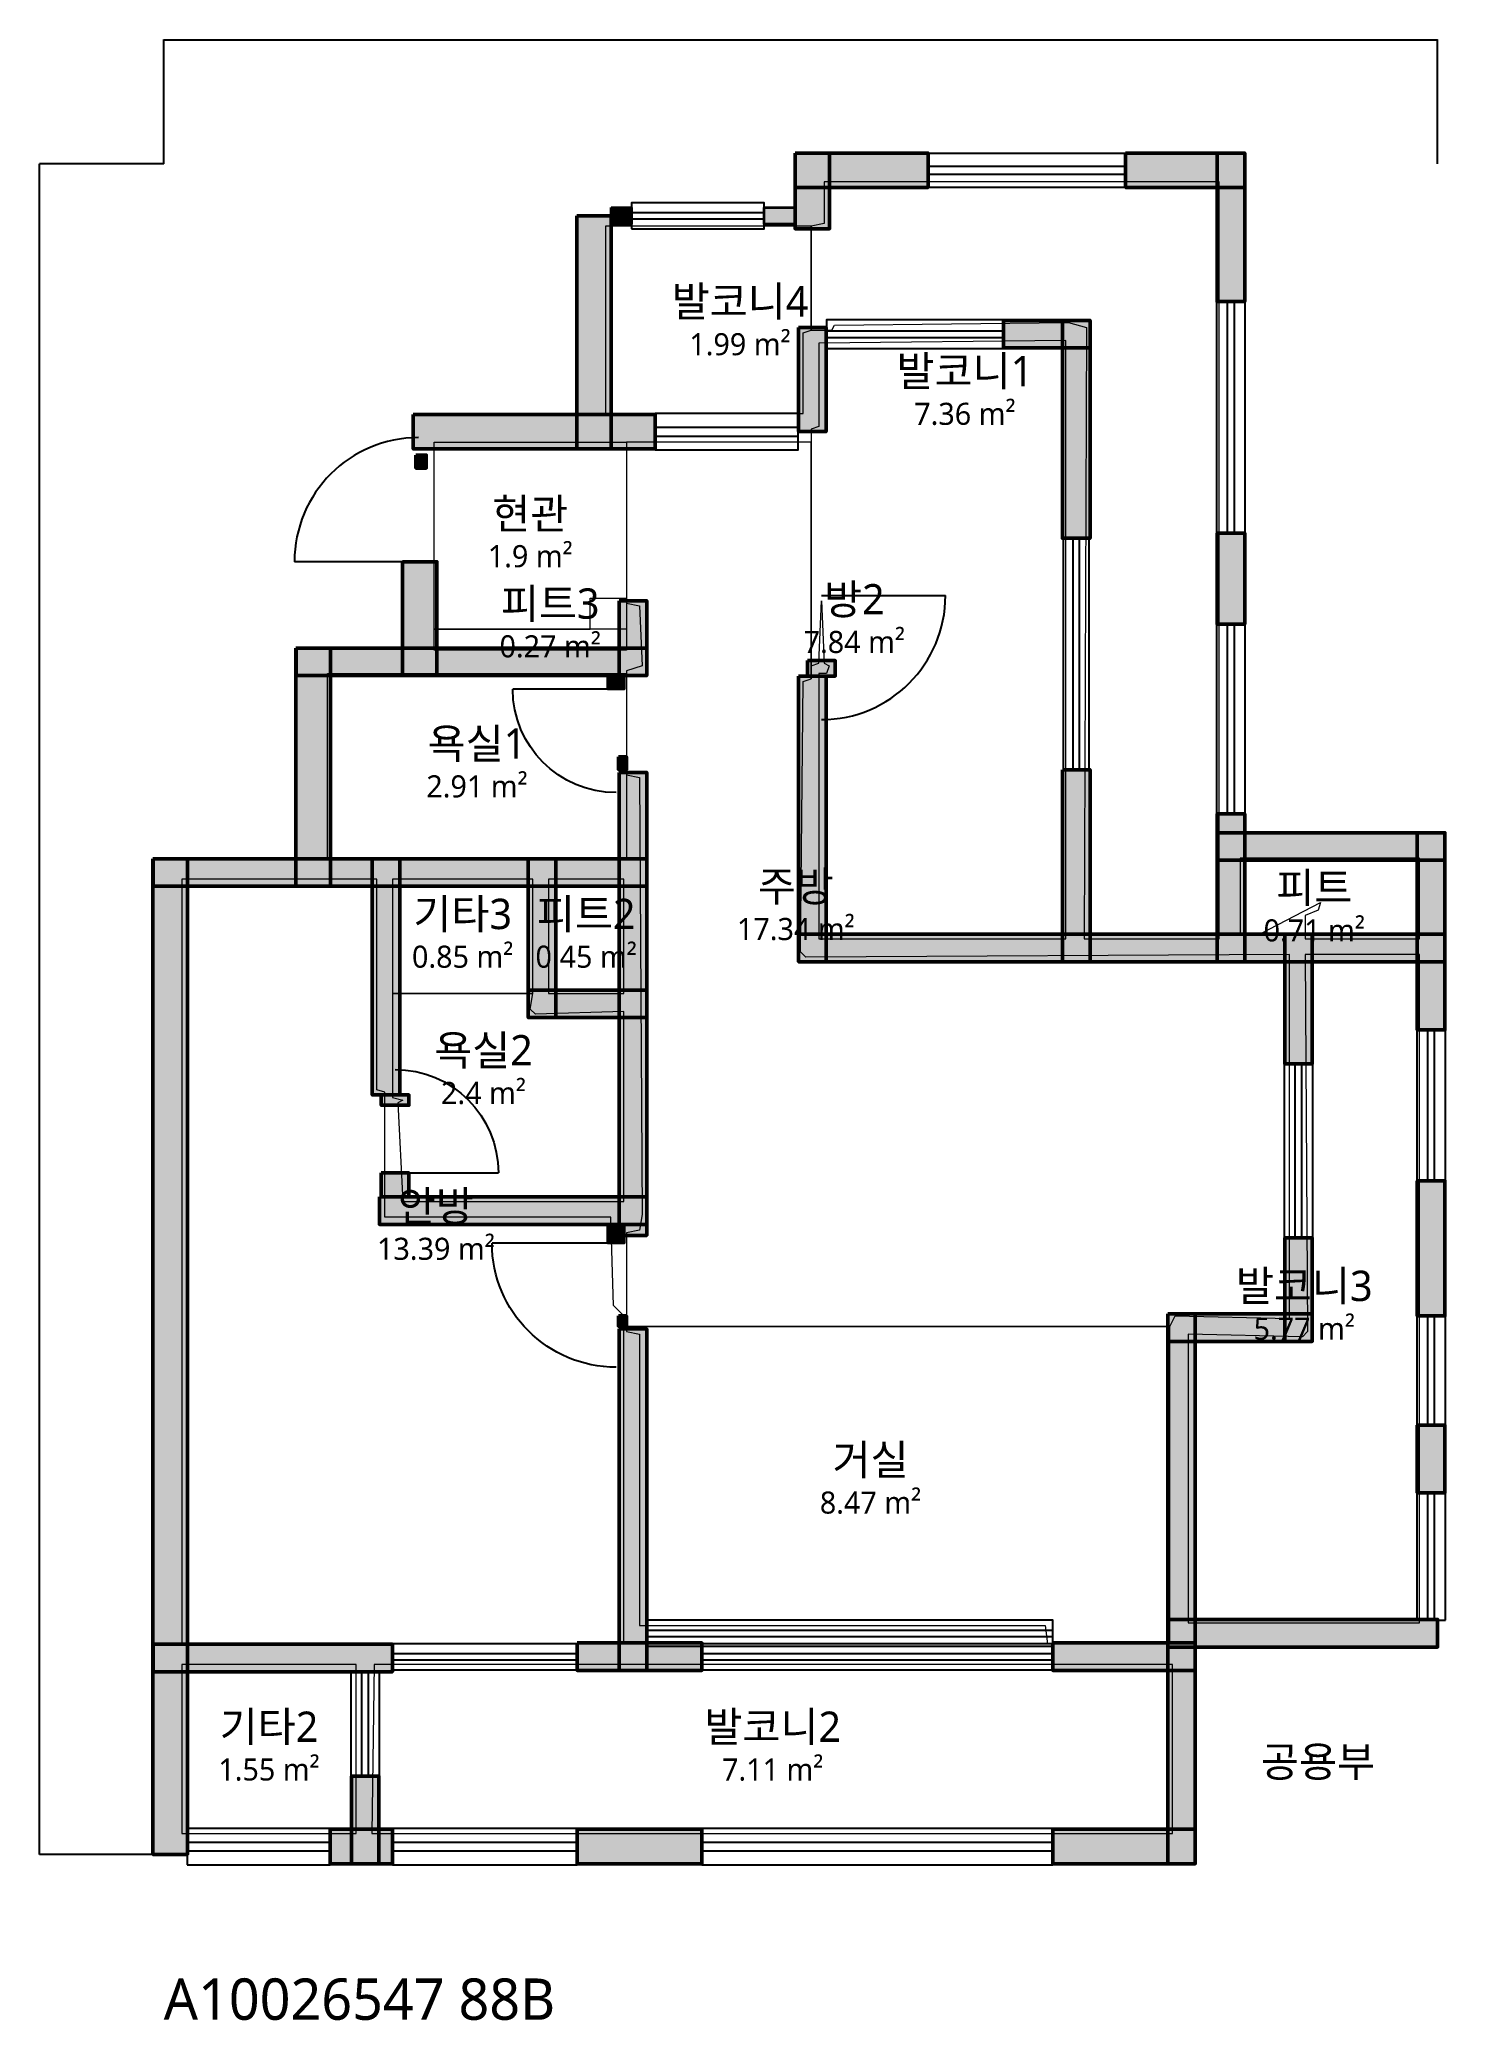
# Model space of a CAD drawing. Header units: millimetres. Extents: x -900 to 9300, y -1204 to 13162.
import ezdxf

# ---------------------------------------------------------------- set-up
doc = ezdxf.new("R2010")
doc.units = ezdxf.units.MM
for name, color, linetype, lineweight in [('A-ANNO-DIMS', 3, 'Continuous', 13), ('A-AREA', 9, 'Continuous', 13), ('A-AREA-IDEN', 7, 'Continuous', 18), ('A-AREA-PUBL', 9, 'Continuous', 13), ('A-DOOR', 4, 'Continuous', 25), ('A-GLAZ', 5, 'Continuous', 25), ('A-WALL-EXTR', 7, 'Continuous', 50), ('A-WALL-PATT', 8, 'Continuous', 9), ('A-WALL-PRTN', 8, 'Continuous', 35), ('A-WALL-STRC', 7, 'Continuous', 50)]:
    doc.layers.add(name, color=color, linetype=linetype, lineweight=lineweight)
doc.styles.add('OpenSansCondensed-Light', font='OpenSansCondensed-Light.ttf')
doc.styles.get("Standard").update_dxf_attribs({"font": 'malgun.ttf'})
doc.dimstyles.new('EZDXF', dxfattribs={"dimtxt": 0.25, "dimasz": 0.175, "dimexe": 0.375, "dimexo": 0.125, "dimgap": 0.1, "dimtad": 1, "dimlfac": 100, "dimzin": 12, "dimdsep": 46, "dimtxsty": 'OpenSansCondensed-Light', "dimblk": 'ARCHTICK', "dimcen": 2.5, "dimazin": 3, "dimtfac": 0.5, "dimtmove": 2, "dimatfit": 3})

# ---------------------------------------------------------------- blocks, each defined once
blk = doc.blocks.new('JJ-DOOR-SWING')
blk.add_line((0, 0), (0, 1000))
blk.add_arc((0, 0), 1000, 0, 90)
blk = doc.blocks.new('JJ-WIN-DOUBLE')
for p, q in [((0, 120), (1000, 120)), ((0, -120), (1000, -120))]:
    blk.add_line(p, q)
blk.add_lwpolyline([(0, -500), (1000, -500), (1000, 500), (0, 500)], close=True)
blk = doc.blocks.new('_ARCHTICK')
at = {"color": 0, "linetype": 'BYBLOCK', "const_width": 0.15}
blk.add_lwpolyline([(-0.5, -0.5), (0.5, 0.5)], dxfattribs=at)

msp = doc.modelspace()

# ---------------------------------------------------------------- hatches: boundary and pattern name
at = {"layer": 'A-WALL-PATT'}
h = msp.add_hatch(color=8, dxfattribs=at)
h.dxf.hatch_style = 1
h.paths.add_polyline_path([(4581.7, 12339.2), (4831.7, 12339.2), (4831.7, 11790.3), (4581.7, 11790.3)])
h = msp.add_hatch(color=8, dxfattribs=at)
h.dxf.hatch_style = 1
h.paths.add_polyline_path([(4582.2, 12339.7), (5546.1, 12339.7), (5546.1, 12089.7), (4582.2, 12089.7)])
h = msp.add_hatch(color=8, dxfattribs=at)
h.dxf.hatch_style = 1
h.paths.add_polyline_path([(6979.8, 12339.7), (7843.8, 12339.7), (7843.8, 12089.7), (6979.8, 12089.7)])
h = msp.add_hatch(color=8, dxfattribs=at)
h.dxf.hatch_style = 1
h.paths.add_polyline_path([(7643.8, 12339.2), (7843.8, 12339.2), (7843.8, 11262), (7643.8, 11262)])
h = msp.add_hatch(color=8, dxfattribs=at)
h.dxf.hatch_style = 1
h.paths.add_polyline_path([(3246.6, 11944.6), (3395.6, 11944.6), (3395.6, 11824.6), (3246.6, 11824.6)])
h = msp.add_hatch(color=8, dxfattribs=at)
h.dxf.hatch_style = 1
h.paths.add_polyline_path([(4357.7, 11944.6), (4582.2, 11944.6), (4582.2, 11824.6), (4357.7, 11824.6)])
h = msp.add_hatch(color=8, dxfattribs=at)
h.dxf.hatch_style = 1
h.paths.add_polyline_path([(2997.1, 11884.6), (3247.1, 11884.6), (3247.1, 10194.3), (2997.1, 10194.3)])
h = msp.add_hatch(color=8, dxfattribs=at)
h.dxf.hatch_style = 1
h.paths.add_polyline_path([(4606.7, 11073.4), (4806.7, 11073.4), (4806.7, 10318.8), (4606.7, 10318.8)])
h = msp.add_hatch(color=8, dxfattribs=at)
h.dxf.hatch_style = 1
h.paths.add_polyline_path([(6093.2, 11126.2), (6721.4, 11126.2), (6721.4, 10926.2), (6093.2, 10926.2)])
h = msp.add_hatch(color=8, dxfattribs=at)
h.dxf.hatch_style = 1
h.paths.add_polyline_path([(6521.4, 11126.2), (6721.4, 11126.2), (6721.4, 9545.4), (6521.4, 9545.4)])
h = msp.add_hatch(color=8, dxfattribs=at)
h.dxf.hatch_style = 1
h.paths.add_polyline_path([(1811, 10443.8), (3565.4, 10443.8), (3565.4, 10193.8), (1811, 10193.8)])
h = msp.add_hatch(color=8, dxfattribs=at)
h.dxf.hatch_style = 1
h.paths.add_polyline_path([(3246.6, 10443.8), (3565.4, 10443.8), (3565.4, 10193.8), (3246.6, 10193.8)])
h = msp.add_hatch(color=8, dxfattribs=at)
h.dxf.hatch_style = 1
h.paths.add_polyline_path([(1829.8, 10149), (1829.8, 10054.7), (1905.3, 10054.7), (1905.3, 10149)])
h = msp.add_hatch(color=8, dxfattribs=at)
h.dxf.hatch_style = 1
h.paths.add_polyline_path([(7643.8, 9583.1), (7843.8, 9583.1), (7843.8, 8922.9), (7643.8, 8922.9)])
h = msp.add_hatch(color=8, dxfattribs=at)
h.dxf.hatch_style = 1
h.paths.add_polyline_path([(1733.1, 9375.6), (1983.1, 9375.6), (1983.1, 8549.3), (1733.1, 8549.3)])
h = msp.add_hatch(color=8, dxfattribs=at)
h.dxf.hatch_style = 1
h.paths.add_polyline_path([(3305, 9092.6), (3505, 9092.6), (3505, 8549.3), (3305, 8549.3)])
h = msp.add_hatch(color=8, dxfattribs=at)
h.dxf.hatch_style = 1
h.paths.add_polyline_path([(959.7, 8749.3), (1209.7, 8749.3), (1209.7, 7021.3), (959.7, 7021.3)])
h = msp.add_hatch(color=8, dxfattribs=at)
h.dxf.hatch_style = 1
h.paths.add_polyline_path([(960.2, 8749.3), (3505, 8749.3), (3505, 8549.3), (960.2, 8549.3)])
h = msp.add_hatch(color=8, dxfattribs=at)
h.dxf.hatch_style = 1
h.paths.add_polyline_path([(4672.7, 8658.8), (4872.7, 8658.8), (4872.7, 8545.6), (4672.7, 8545.6)])
h = msp.add_hatch(color=8, dxfattribs=at)
h.dxf.hatch_style = 1
h.paths.add_polyline_path([(3222.4, 8549.3), (3342.4, 8549.3), (3342.4, 8451.3), (3222.4, 8451.3)])
h = msp.add_hatch(color=8, dxfattribs=at)
h.dxf.hatch_style = 1
h.paths.add_polyline_path([(4606.7, 8545.6), (4806.7, 8545.6), (4806.7, 6474.3), (4606.7, 6474.3)])
h = msp.add_hatch(color=8, dxfattribs=at)
h.dxf.hatch_style = 1
h.paths.add_polyline_path([(3301.3, 7960.8), (3357.9, 7960.8), (3357.9, 7866.5), (3301.3, 7866.5)])
h = msp.add_hatch(color=8, dxfattribs=at)
h.dxf.hatch_style = 1
h.paths.add_polyline_path([(3305, 7847.6), (3505, 7847.6), (3505, 4489.7), (3305, 4489.7)])
h = msp.add_hatch(color=8, dxfattribs=at)
h.dxf.hatch_style = 1
h.paths.add_polyline_path([(6521.4, 7866.5), (6721.4, 7866.5), (6721.4, 6474.3), (6521.4, 6474.3)])
h = msp.add_hatch(color=8, dxfattribs=at)
h.dxf.hatch_style = 1
h.paths.add_polyline_path([(7643.8, 7545.8), (7843.8, 7545.8), (7843.8, 6474.3), (7643.8, 6474.3)])
h = msp.add_hatch(color=8, dxfattribs=at)
h.dxf.hatch_style = 1
h.paths.add_polyline_path([(7643.8, 7545.8), (7843.8, 7545.8), (7843.8, 7409.9), (7643.8, 7409.9)])
h = msp.add_hatch(color=8, dxfattribs=at)
h.dxf.hatch_style = 1
h.paths.add_polyline_path([(7643.9, 7410), (9296.4, 7410), (9296.4, 7210), (7643.9, 7210)])
h = msp.add_hatch(color=8, dxfattribs=at)
h.dxf.hatch_style = 1
h.paths.add_polyline_path([(9096.4, 7409.9), (9296.4, 7409.9), (9296.4, 5980), (9096.4, 5980)])
h = msp.add_hatch(color=8, dxfattribs=at)
h.dxf.hatch_style = 1
h.paths.add_polyline_path([(-77.8, 7221.3), (172.2, 7221.3), (172.2, 0), (-77.8, 0)])
h = msp.add_hatch(color=8, dxfattribs=at)
h.dxf.hatch_style = 1
h.paths.add_polyline_path([(-77.3, 7221.3), (3505, 7221.3), (3505, 7021.3), (-77.3, 7021.3)])
h = msp.add_hatch(color=8, dxfattribs=at)
h.dxf.hatch_style = 1
h.paths.add_polyline_path([(1512.9, 7221.3), (1712.9, 7221.3), (1712.9, 5508.4), (1512.9, 5508.4)])
h = msp.add_hatch(color=8, dxfattribs=at)
h.dxf.hatch_style = 1
h.paths.add_polyline_path([(2644.8, 7221.3), (2844.8, 7221.3), (2844.8, 6068.7), (2644.8, 6068.7)])
h = msp.add_hatch(color=8, dxfattribs=at)
h.dxf.hatch_style = 1
h.paths.add_polyline_path([(4606.7, 6674.2), (9296.4, 6674.2), (9296.4, 6474.2), (4606.7, 6474.2)])
h = msp.add_hatch(color=8, dxfattribs=at)
h.dxf.hatch_style = 1
h.paths.add_polyline_path([(8134.3, 6674.2), (8334.3, 6674.2), (8334.3, 5734.8), (8134.3, 5734.8)])
h = msp.add_hatch(color=8, dxfattribs=at)
h.dxf.hatch_style = 1
h.paths.add_polyline_path([(2644.8, 6268.7), (3505, 6268.7), (3505, 6068.7), (2644.8, 6068.7)])
h = msp.add_hatch(color=8, dxfattribs=at)
h.dxf.hatch_style = 1
h.paths.add_polyline_path([(1578.9, 5508.4), (1778.9, 5508.4), (1778.9, 5432.9), (1578.9, 5432.9)])
h = msp.add_hatch(color=8, dxfattribs=at)
h.dxf.hatch_style = 1
h.paths.add_polyline_path([(1578.9, 4942.5), (1778.9, 4942.5), (1778.9, 4768.9), (1578.9, 4768.9)])
h = msp.add_hatch(color=8, dxfattribs=at)
h.dxf.hatch_style = 1
h.paths.add_polyline_path([(9096.4, 4885.9), (9296.4, 4885.9), (9296.4, 3904.9), (9096.4, 3904.9)])
h = msp.add_hatch(color=8, dxfattribs=at)
h.dxf.hatch_style = 1
h.paths.add_polyline_path([(1565.7, 4768.9), (3505, 4768.9), (3505, 4568.9), (1565.7, 4568.9)])
h = msp.add_hatch(color=8, dxfattribs=at)
h.dxf.hatch_style = 1
h.paths.add_polyline_path([(3222.4, 4569), (3342.4, 4569), (3342.4, 4433.1), (3222.4, 4433.1)])
h = msp.add_hatch(color=8, dxfattribs=at)
h.dxf.hatch_style = 1
h.paths.add_polyline_path([(8134.3, 4470.9), (8334.3, 4470.9), (8334.3, 3720.1), (8134.3, 3720.1)])
h = msp.add_hatch(color=8, dxfattribs=at)
h.dxf.hatch_style = 1
h.paths.add_polyline_path([(3301.3, 3904.9), (3357.9, 3904.9), (3357.9, 3829.5), (3301.3, 3829.5)])
h = msp.add_hatch(color=8, dxfattribs=at)
h.dxf.hatch_style = 1
h.paths.add_polyline_path([(7285.4, 3920), (8334.3, 3920), (8334.3, 3720), (7285.4, 3720)])
h = msp.add_hatch(color=8, dxfattribs=at)
h.dxf.hatch_style = 1
h.paths.add_polyline_path([(7285.4, 3920), (7485.4, 3920), (7485.4, -67.9), (7285.4, -67.9)])
h = msp.add_hatch(color=8, dxfattribs=at)
h.dxf.hatch_style = 1
h.paths.add_polyline_path([(3305, 3810.6), (3505, 3810.6), (3505, 1333.7), (3305, 1333.7)])
h = msp.add_hatch(color=8, dxfattribs=at)
h.dxf.hatch_style = 1
h.paths.add_polyline_path([(9096.4, 3112.6), (9296.4, 3112.6), (9296.4, 2622.2), (9096.4, 2622.2)])
h = msp.add_hatch(color=8, dxfattribs=at)
h.dxf.hatch_style = 1
h.paths.add_polyline_path([(9096.4, 3112.6), (9296.4, 3112.6), (9296.4, 2622.2), (9096.4, 2622.2)])
h = msp.add_hatch(color=8, dxfattribs=at)
h.dxf.hatch_style = 1
h.paths.add_polyline_path([(7285.4, 1703.5), (9243.6, 1703.5), (9243.6, 1503.5), (7285.4, 1503.5)])
h = msp.add_hatch(color=8, dxfattribs=at)
h.dxf.hatch_style = 1
h.paths.add_polyline_path([(-77.3, 1524.3), (1660.1, 1524.3), (1660.1, 1324.3), (-77.3, 1324.3)])
h = msp.add_hatch(color=8, dxfattribs=at)
h.dxf.hatch_style = 1
h.paths.add_polyline_path([(2999.4, 1533.7), (3904.9, 1533.7), (3904.9, 1333.7), (2999.4, 1333.7)])
h = msp.add_hatch(color=8, dxfattribs=at)
h.dxf.hatch_style = 1
h.paths.add_polyline_path([(2999.4, 1533.7), (3305, 1533.7), (3305, 1333.7), (2999.4, 1333.7)])
h = msp.add_hatch(color=8, dxfattribs=at)
h.dxf.hatch_style = 1
h.paths.add_polyline_path([(6451.6, 1533.7), (7485.4, 1533.7), (7485.4, 1333.7), (6451.6, 1333.7)])
h = msp.add_hatch(color=8, dxfattribs=at)
h.dxf.hatch_style = 1
h.paths.add_polyline_path([(1362, 565.9), (1562, 565.9), (1562, -67.9), (1362, -67.9)])
h = msp.add_hatch(color=8, dxfattribs=at)
h.dxf.hatch_style = 1
h.paths.add_polyline_path([(1362, 565.9), (1562, 565.9), (1562, -67.9), (1362, -67.9)])
h = msp.add_hatch(color=8, dxfattribs=at)
h.dxf.hatch_style = 1
h.paths.add_polyline_path([(1207.3, 181.6), (1660.1, 181.6), (1660.1, -68.4), (1207.3, -68.4)])
h = msp.add_hatch(color=8, dxfattribs=at)
h.dxf.hatch_style = 1
h.paths.add_polyline_path([(1207.3, 181.6), (1660.1, 181.6), (1660.1, -68.4), (1207.3, -68.4)])
h = msp.add_hatch(color=8, dxfattribs=at)
h.dxf.hatch_style = 1
h.paths.add_polyline_path([(1207.3, 181.6), (1362, 181.6), (1362, -68.4), (1207.3, -68.4)])
h = msp.add_hatch(color=8, dxfattribs=at)
h.dxf.hatch_style = 1
h.paths.add_polyline_path([(1562, 181.6), (1660.1, 181.6), (1660.1, -68.4), (1562, -68.4)])
h = msp.add_hatch(color=8, dxfattribs=at)
h.dxf.hatch_style = 1
h.paths.add_polyline_path([(2999.4, 181.6), (3904.9, 181.6), (3904.9, -68.4), (2999.4, -68.4)])
h = msp.add_hatch(color=8, dxfattribs=at)
h.dxf.hatch_style = 1
h.paths.add_polyline_path([(6451.6, 181.6), (7485.4, 181.6), (7485.4, -68.4), (6451.6, -68.4)])

# ---------------------------------------------------------------- linework, layer by layer
at = {"layer": 'A-AREA'}
for points in [[(4791.6, 12129.8), (4791.6, 11828), (4697.2, 11809.1), (4697.2, 11054.5), (4848.2, 11054.5), (4867, 11092.3), (6564.8, 11111.1), (6696.9, 11073.4), (6678, 6640.3), (7658.9, 6640.3), (7658.9, 12129.8)], [(3206.9, 11809.1), (3206.9, 10450.9), (4640.6, 10450.9), (4640.6, 11035.7), (4697.2, 11054.5), (4697.2, 11809.1)], [(6545.9, 10979.1), (4753.8, 10960.2), (4753.8, 10356.6), (4697.2, 10337.7), (4697.2, 8526.7), (4697.2, 8621), (4753.8, 8639.9), (4772.7, 9092.6), (4791.6, 8639.9), (4829.3, 8621), (4810.4, 8564.4), (4753.8, 8564.4), (4753.8, 6640.3), (6545.9, 6640.3)], [(1961.9, 10243.4), (3357.9, 10243.4), (3357.9, 8885.1), (1961.9, 8885.1)], [(3357.9, 10243.4), (3357.9, 9073.8), (3452.2, 9054.9), (3471.1, 8621), (3357.9, 8583.3), (3357.9, 7828.7), (3452.2, 7809.9), (3471.1, 4640.6), (3452.2, 4527.5), (3357.9, 4508.6), (3357.9, 3829.5), (7300.5, 3829.5), (7338.3, 3904.9), (8168.3, 3886.1), (8168.3, 6527.1), (4659.5, 6508.2), (4621.8, 6545.9), (4640.6, 8507.8), (4697.2, 8526.7), (4697.2, 10243.4)], [(1961.9, 8734.2), (1961.9, 8885.1), (3093.8, 8885.1), (3093.8, 9111.5), (3357.9, 9111.5), (3357.9, 8734.2)], [(3357.9, 7225.1), (1188.5, 7225.1), (1188.5, 8564.4), (3357.9, 8564.4)], [(7809.9, 7225.1), (7809.9, 6678), (7960.8, 6678), (8394.7, 6904.4), (8375.8, 6847.8), (8281.5, 6810), (8281.5, 6640.3), (9111.5, 6640.3), (9111.5, 7225.1)], [(132.1, 7074.2), (132.1, 1528), (3339, 1528), (3339, 3904.9), (3263.5, 3980.4), (3244.7, 4621.8), (1603.5, 4621.8), (1603.5, 5527.3), (1546.9, 5546.1), (1546.9, 7074.2)], [(1660.1, 7074.2), (1660.1, 6244.1), (2678.7, 6244.1), (2678.7, 7074.2)], [(2791.9, 7074.2), (2791.9, 6244.1), (3339, 6244.1), (3339, 7074.2)], [(9111.5, 6527.1), (8281.5, 6527.1), (8300.3, 3791.7), (8262.6, 3754), (7432.6, 3772.9), (7432.6, 1678.9), (9111.5, 1678.9)], [(1660.1, 6244.1), (1660.1, 5489.5), (1735.5, 5470.7), (1697.8, 5451.8), (1735.5, 4735), (3339, 4735), (3339, 6112.1), (2697.6, 6093.2), (2659.9, 6130.9), (2678.7, 6244.1)], [(3357.9, 3829.5), (3357.9, 3791.7), (3452.2, 3772.9), (3452.2, 1660.1), (6395, 1660.1), (6413.9, 1528), (7300.5, 1528), (7300.5, 3829.5)], [(132.1, 1377.1), (132.1, 150.9), (1396, 150.9), (1396, 1377.1)], [(1528, 1377.1), (1509.2, 150.9), (7319.4, 150.9), (7319.4, 1377.1)]]:
    msp.add_lwpolyline(points, close=True, dxfattribs=at)
at = {"layer": 'A-WALL-EXTR'}
for points in [[(4581.7, 12339.2), (4831.7, 12339.2), (4831.7, 11790.3), (4581.7, 11790.3)], [(4582.2, 12339.7), (5546.1, 12339.7), (5546.1, 12089.7), (4582.2, 12089.7)], [(6979.8, 12339.7), (7843.8, 12339.7), (7843.8, 12089.7), (6979.8, 12089.7)], [(2997.1, 11884.6), (3247.1, 11884.6), (3247.1, 10194.3), (2997.1, 10194.3)], [(1811, 10443.8), (3565.4, 10443.8), (3565.4, 10193.8), (1811, 10193.8)], [(3246.6, 10443.8), (3565.4, 10443.8), (3565.4, 10193.8), (3246.6, 10193.8)], [(1829.8, 10149), (1829.8, 10054.7), (1905.3, 10054.7), (1905.3, 10149)], [(1733.1, 9375.6), (1983.1, 9375.6), (1983.1, 8549.3), (1733.1, 8549.3)], [(959.7, 8749.3), (1209.7, 8749.3), (1209.7, 7021.3), (959.7, 7021.3)], [(3301.3, 7960.8), (3357.9, 7960.8), (3357.9, 7866.5), (3301.3, 7866.5)], [(-77.8, 7221.3), (172.2, 7221.3), (172.2, 0), (-77.8, 0)], [(3301.3, 3904.9), (3357.9, 3904.9), (3357.9, 3829.5), (3301.3, 3829.5)], [(1207.3, 181.6), (1660.1, 181.6), (1660.1, -68.4), (1207.3, -68.4)], [(1207.3, 181.6), (1660.1, 181.6), (1660.1, -68.4), (1207.3, -68.4)], [(1207.3, 181.6), (1362, 181.6), (1362, -68.4), (1207.3, -68.4)], [(1562, 181.6), (1660.1, 181.6), (1660.1, -68.4), (1562, -68.4)], [(2999.4, 181.6), (3904.9, 181.6), (3904.9, -68.4), (2999.4, -68.4)], [(6451.6, 181.6), (7485.4, 181.6), (7485.4, -68.4), (6451.6, -68.4)]]:
    msp.add_lwpolyline(points, close=True, dxfattribs=at)
at = {"layer": 'A-WALL-PRTN'}
for points in [[(3246.6, 11944.6), (3395.6, 11944.6), (3395.6, 11824.6), (3246.6, 11824.6)], [(4357.7, 11944.6), (4582.2, 11944.6), (4582.2, 11824.6), (4357.7, 11824.6)], [(3222.4, 8549.3), (3342.4, 8549.3), (3342.4, 8451.3), (3222.4, 8451.3)], [(3222.4, 4569), (3342.4, 4569), (3342.4, 4433.1), (3222.4, 4433.1)]]:
    msp.add_lwpolyline(points, close=True, dxfattribs=at)
at = {"layer": 'A-WALL-STRC'}
for points in [[(7643.8, 12339.2), (7843.8, 12339.2), (7843.8, 11262), (7643.8, 11262)], [(4606.7, 11073.4), (4806.7, 11073.4), (4806.7, 10318.8), (4606.7, 10318.8)], [(6093.2, 11126.2), (6721.4, 11126.2), (6721.4, 10926.2), (6093.2, 10926.2)], [(6521.4, 11126.2), (6721.4, 11126.2), (6721.4, 9545.4), (6521.4, 9545.4)], [(7643.8, 9583.1), (7843.8, 9583.1), (7843.8, 8922.9), (7643.8, 8922.9)], [(3305, 9092.6), (3505, 9092.6), (3505, 8549.3), (3305, 8549.3)], [(960.2, 8749.3), (3505, 8749.3), (3505, 8549.3), (960.2, 8549.3)], [(4672.7, 8658.8), (4872.7, 8658.8), (4872.7, 8545.6), (4672.7, 8545.6)], [(4606.7, 8545.6), (4806.7, 8545.6), (4806.7, 6474.3), (4606.7, 6474.3)], [(3305, 7847.6), (3505, 7847.6), (3505, 4489.7), (3305, 4489.7)], [(6521.4, 7866.5), (6721.4, 7866.5), (6721.4, 6474.3), (6521.4, 6474.3)], [(7643.8, 7545.8), (7843.8, 7545.8), (7843.8, 6474.3), (7643.8, 6474.3)], [(7643.8, 7545.8), (7843.8, 7545.8), (7843.8, 7409.9), (7643.8, 7409.9)], [(7643.9, 7410), (9296.4, 7410), (9296.4, 7210), (7643.9, 7210)], [(9096.4, 7409.9), (9296.4, 7409.9), (9296.4, 5980), (9096.4, 5980)], [(-77.3, 7221.3), (3505, 7221.3), (3505, 7021.3), (-77.3, 7021.3)], [(1512.9, 7221.3), (1712.9, 7221.3), (1712.9, 5508.4), (1512.9, 5508.4)], [(2644.8, 7221.3), (2844.8, 7221.3), (2844.8, 6068.7), (2644.8, 6068.7)], [(4606.7, 6674.2), (9296.4, 6674.2), (9296.4, 6474.2), (4606.7, 6474.2)], [(8134.3, 6674.2), (8334.3, 6674.2), (8334.3, 5734.8), (8134.3, 5734.8)], [(2644.8, 6268.7), (3505, 6268.7), (3505, 6068.7), (2644.8, 6068.7)], [(1578.9, 5508.4), (1778.9, 5508.4), (1778.9, 5432.9), (1578.9, 5432.9)], [(1578.9, 4942.5), (1778.9, 4942.5), (1778.9, 4768.9), (1578.9, 4768.9)], [(9096.4, 4885.9), (9296.4, 4885.9), (9296.4, 3904.9), (9096.4, 3904.9)], [(1565.7, 4768.9), (3505, 4768.9), (3505, 4568.9), (1565.7, 4568.9)], [(8134.3, 4470.9), (8334.3, 4470.9), (8334.3, 3720.1), (8134.3, 3720.1)], [(7285.4, 3920), (8334.3, 3920), (8334.3, 3720), (7285.4, 3720)], [(7285.4, 3920), (7485.4, 3920), (7485.4, -67.9), (7285.4, -67.9)], [(3305, 3810.6), (3505, 3810.6), (3505, 1333.7), (3305, 1333.7)], [(9096.4, 3112.6), (9296.4, 3112.6), (9296.4, 2622.2), (9096.4, 2622.2)], [(9096.4, 3112.6), (9296.4, 3112.6), (9296.4, 2622.2), (9096.4, 2622.2)], [(7285.4, 1703.5), (9243.6, 1703.5), (9243.6, 1503.5), (7285.4, 1503.5)], [(-77.3, 1524.3), (1660.1, 1524.3), (1660.1, 1324.3), (-77.3, 1324.3)], [(2999.4, 1533.7), (3904.9, 1533.7), (3904.9, 1333.7), (2999.4, 1333.7)], [(2999.4, 1533.7), (3305, 1533.7), (3305, 1333.7), (2999.4, 1333.7)], [(6451.6, 1533.7), (7485.4, 1533.7), (7485.4, 1333.7), (6451.6, 1333.7)], [(1362, 565.9), (1562, 565.9), (1562, -67.9), (1362, -67.9)], [(1362, 565.9), (1562, 565.9), (1562, -67.9), (1362, -67.9)]]:
    msp.add_lwpolyline(points, close=True, dxfattribs=at)

# ---------------------------------------------------------------- block references
at = {"layer": 'A-DOOR'}
for p, xscale, yscale, rotation in [((1848.7, 9375.6), 0.9, 0.9, 90), ((4772.7, 9130.4), 0.9, 0.9, -90), ((3282.4, 8451.3), 0.75, -0.75, -90), ((1678.9, 4942.5), 0.75, -0.75, 90), ((3282.4, 4433.1), 0.9, -0.9, -90)]:
    msp.add_blockref('JJ-DOOR-SWING', p, dxfattribs=dict(at, xscale=xscale, yscale=yscale, rotation=rotation))
at = {"layer": 'A-GLAZ'}
for p, xscale, yscale in [((5546.1, 12214.7), 1.4336999999999998, 0.24523722877602022), ((3395.6, 11884.6), 0.9621, 0.18864402213540019), ((4810.4, 11026.2), 1.2828000000000002, 0.2075084243489402), ((3565.4, 10318.8), 1.0374999999999996, 0.26410163098956024), ((3508.8, 1603.5), 2.9428, 0.18864402213540019), ((1660.1, 1433.7), 1.3393000000000002, 0.18864402213540019), ((3904.9, 1433.7), 2.5467000000000004, 0.18864402213540019), ((169.8, 56.6), 1.0375, 0.26410163098956024), ((1660.1, 56.6), 1.3393000000000002, 0.26410163098956024), ((3904.9, 56.6), 2.5467000000000004, 0.26410163098956024)]:
    msp.add_blockref('JJ-WIN-DOUBLE', p, dxfattribs=dict(at, xscale=xscale, yscale=yscale))
at = {"layer": 'A-GLAZ', "rotation": 90}
for p, xscale, yscale in [((7743.8, 9583.1), 1.6788999999999996, 0.2075084243489402), ((6621.4, 7866.5), 1.6788999999999996, 0.18864402213540019), ((7743.8, 7545.8), 1.3770999999999995, 0.2075084243489402), ((9196.4, 4885.9), 1.0941000000000003, 0.2075084243489402), ((8234.3, 4470.9), 1.2639000000000005, 0.2075084243489402), ((9196.4, 3112.6), 0.7923000000000002, 0.2075084243489402), ((9196.4, 1697.8), 0.9243999999999999, 0.2075084243489402), ((1462, 565.9), 0.7546, 0.2075084243489402)]:
    msp.add_blockref('JJ-WIN-DOUBLE', p, dxfattribs=dict(at, xscale=xscale, yscale=yscale))

# ---------------------------------------------------------------- texts
at = {"layer": 'A-AREA-IDEN'}
for s, insert, char_height, attachment_point in [('발코니4', (4181.56667, 11251.7), 220, 5), ('1.99 m²', (4181.56667, 10951.7), 160, 5), ('발코니1', (5813.66364, 10746.64545), 220, 5), ('7.36 m²', (5813.66364, 10446.64545), 160, 5), ('현관', (2659.9, 9714.25), 220, 5), ('1.9 m²', (2659.9, 9414.25), 160, 5), ('피트3', (2804.53333, 9060.26667), 220, 5), ('방2', (5011.17143, 9091.72143), 220, 5), ('0.27 m²', (2804.53333, 8760.26667), 160, 5), ('7.84 m²', (5011.17143, 8791.72143), 160, 5), ('욕실1', (2273.2, 8044.75), 220, 5), ('2.91 m²', (2273.2, 7744.75), 160, 5), ('주방', (4586.895, 7010.04), 220, 5), ('피트', (8348.56667, 6999.88889), 220, 5), ('기타3', (2169.4, 6809.15), 220, 5), ('피트2', (3065.45, 6809.15), 220, 5), ('17.34 m²', (4586.895, 6710.04), 160, 5), ('0.71 m²', (8348.56667, 6699.88889), 160, 5), ('0.85 m²', (2169.4, 6509.15), 160, 5), ('0.45 m²', (3065.45, 6509.15), 160, 5), ('욕실2', (2320.32, 5820.64), 220, 5), ('2.4 m²', (2320.32, 5520.64), 160, 5), ('안방', (1975.12, 4690.67), 220, 5), ('13.39 m²', (1975.12, 4390.67), 160, 5), ('발코니3', (8276.08571, 4111.51429), 220, 5), ('5.77 m²', (8276.08571, 3811.51429), 160, 5), ('거실', (5128.7625, 2849.975), 220, 5), ('8.47 m²', (5128.7625, 2549.975), 160, 5), ('기타2', (764.05, 914), 220, 5), ('발코니2', (4419, 914), 220, 5), ('1.55 m²', (764.05, 614), 160, 5), ('7.11 m²', (4419, 614), 160, 5), ('A10026547 88B', (0, -900), 300, 1)]:
    msp.add_mtext(s, dxfattribs=dict(at, insert=insert, char_height=char_height, attachment_point=attachment_point))
at = {"layer": 'A-AREA-PUBL', "insert": (8375.8, 660.3), "char_height": 220, "attachment_point": 5}
msp.add_mtext('공용부', dxfattribs=at)

# ---------------------------------------------------------------- dimensions: what is measured, and where the dimension line sits
at = {"layer": 'A-ANNO-DIMS'}
msp.add_linear_dim(base=(0, 13161.86144), p1=(0, 12261.86144), p2=(9243.55708, 12261.86144), dimstyle='EZDXF', dxfattribs=at).render()
msp.add_linear_dim(base=(-900, 0), p1=(0, 0), p2=(0, 12261.861438801), angle=90, dimstyle='EZDXF', dxfattribs=at).render()

doc.saveas('drawing.dxf')
